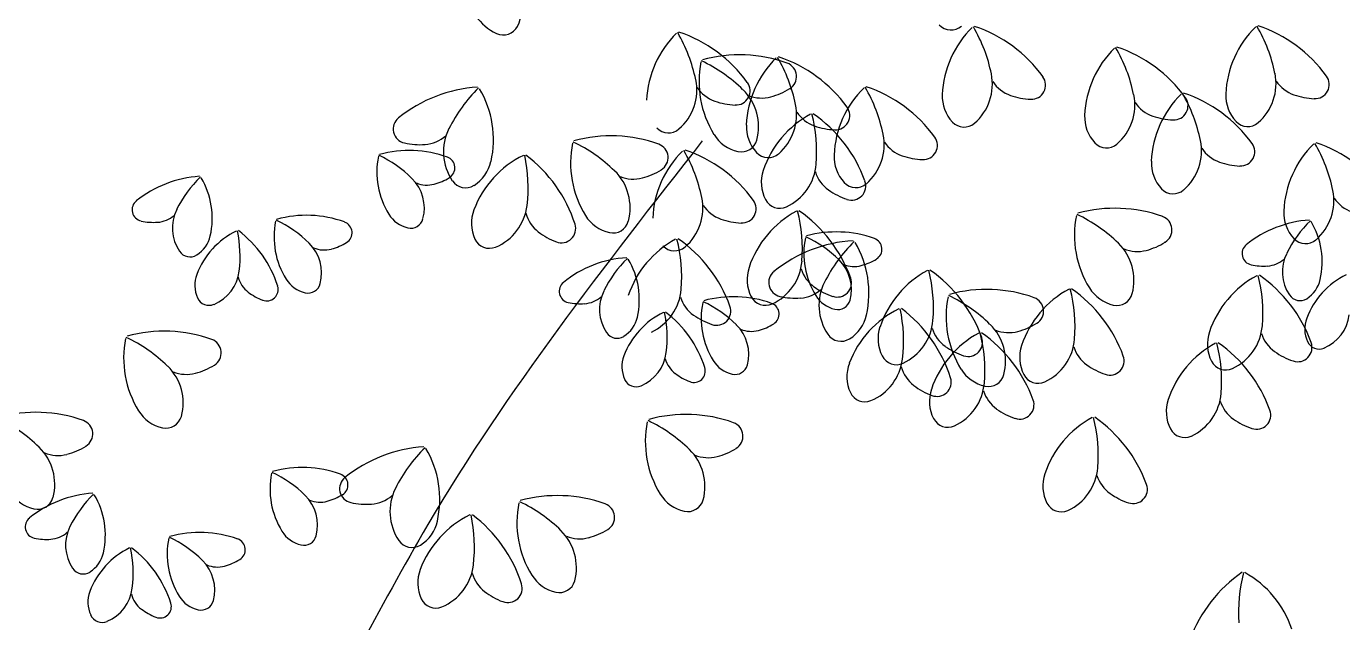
# Model space of a CAD drawing. Header units: millimetres. Extents: x 87938 to 265635, y 330093 to 434310.
# Drawn here: x 133716 to 134817, y 388899 to 389398 of the extents above; entities that cross this region are included whole.
import ezdxf

# ---------------------------------------------------------------- set-up
doc = ezdxf.new("R2010")
doc.units = ezdxf.units.MM

# ---------------------------------------------------------------- blocks, each defined once
blk = doc.blocks.new('A$C375B4AEE')
for centre, radius, start, end in [((5657, 7908.3), 43.4, 184.3302, 244.7087), ((5627.8, 7889.6), 31.8, 332.7028, 18.1184), ((5644.2, 7881.1), 13.3, 244.7086, 332.7027), ((6018.6, 7885.3), 13.3, 222.9877, 310.9819), ((6095, 7814.4), 83.7, 134.4245, 177.5723), ((5928.1, 7810.2), 126.8, 11.3604, 30.4932), ((6000.8, 7764), 117.2, 36.0049, 71.2807), ((6332.1, 7814.9), 83.7, 134.4245, 177.5723), ((6165.3, 7810.7), 126.8, 11.3604, 30.4932), ((6237.9, 7764.5), 117.2, 36.0049, 71.2807), ((5847.7, 7809.6), 83.7, 134.4245, 177.5723), ((5680.8, 7805.4), 126.8, 11.3604, 30.4932), ((5753.5, 7759.2), 117.2, 36.0049, 71.2807), ((5841.9, 7734), 117.2, 70.1507, 105.4264), ((6214, 7797), 83.7, 134.4245, 177.5723), ((6047.1, 7792.9), 126.8, 11.3604, 30.4932), ((6119.8, 7746.7), 117.2, 36.0049, 71.2807), ((5891.6, 7828.6), 83.7, 168.5702, 211.718), ((5755.8, 7731.5), 126.8, 45.5061, 64.639), ((5931.1, 7788.9), 83.7, 134.4245, 177.5723), ((5764.3, 7784.7), 126.8, 11.3604, 30.4932), ((5836.9, 7738.5), 117.2, 36.0049, 71.2807), ((5877.6, 7833), 11.9, 301.2209, 70.1507), ((5762.7, 7821.9), 43.4, 310.9819, 11.3604), ((5838.7, 7821.1), 11.9, 267.0754, 36.005), ((6009.9, 7826.7), 43.4, 310.982, 11.3604), ((6078.2, 7845.2), 29.6, 213.7834, 250.6231), ((6085.9, 7825.9), 11.9, 267.0753, 36.0051), ((6247.1, 7827.2), 43.4, 310.9819, 11.3604), ((6315.3, 7845.7), 29.6, 213.7834, 250.6231), ((6323.1, 7826.4), 11.9, 267.0755, 36.0051), ((5630.2, 7707.2), 117.2, 93.6396, 128.9153), ((5712.3, 7732.9), 126.8, 134.4271, 153.5598), ((5552.3, 7780.3), 83.7, 347.348, 30.4958), ((5830.9, 7840.4), 29.6, 213.7834, 250.6231), ((5814.3, 7791), 43.4, 345.1278, 45.5062), ((5860.4, 7844.6), 29.6, 247.9291, 284.7688), ((5852.9, 7873), 58.9, 284.7688, 301.656), ((6004.5, 7763.8), 83.7, 134.4245, 177.5723), ((5837.6, 7759.7), 126.8, 11.3604, 30.4932), ((5910.2, 7713.5), 117.2, 36.0049, 71.2807), ((6043.1, 7816.6), 31.8, 177.5723, 222.9878), ((6087.9, 7872.8), 58.9, 250.6231, 267.5103), ((6129, 7809.3), 43.4, 310.982, 11.3604), ((6269.8, 7758.6), 83.7, 134.4245, 177.5723), ((6103, 7754.4), 126.8, 11.3604, 30.4932), ((6175.6, 7708.2), 117.2, 36.0049, 71.2807), ((6280.3, 7817.1), 31.8, 177.5723, 222.9878), ((6325, 7873.3), 58.9, 250.6231, 267.5103), ((5840.6, 7868), 58.9, 250.6231, 267.5103), ((5846.1, 7801.2), 43.4, 310.9819, 11.3604), ((5922.1, 7800.4), 11.9, 267.0753, 36.0051), ((6197.2, 7827.8), 29.6, 213.7834, 250.6231), ((6205, 7808.6), 11.9, 267.0755, 36.0051), ((5564, 7789.1), 11.9, 128.9154, 257.845), ((5941, 7727.9), 83.7, 118.3446, 161.4923), ((5914.3, 7819.7), 29.6, 213.7834, 250.6231), ((5779.5, 7770.2), 126.8, 355.2805, 14.4133), ((5836.5, 7705.7), 117.2, 19.925, 55.2007), ((6029.6, 7804), 13.3, 222.9877, 310.9819), ((6162.2, 7799.2), 31.8, 177.5723, 222.9878), ((6206.9, 7855.5), 58.9, 250.6231, 267.5103), ((6266.8, 7804.5), 13.3, 222.9877, 310.982), ((5637.6, 7770.1), 43.4, 153.5598, 213.9382), ((5782.4, 7799.2), 13.3, 222.9876, 310.9819), ((5847.5, 7801.3), 31.8, 211.718, 257.1334), ((5879.3, 7791.1), 31.8, 177.5723, 222.9877), ((5924, 7847.3), 58.9, 250.6231, 267.5103), ((5919.4, 7776.1), 43.4, 310.982, 11.3604), ((5574.4, 7834.9), 58.9, 257.41, 274.2972), ((5576.6, 7805.7), 29.6, 274.2972, 311.137), ((5784.2, 7760.7), 83.7, 168.5702, 211.718), ((5648.4, 7663.6), 126.8, 45.5061, 64.639), ((5734.5, 7666.2), 117.2, 70.1507, 105.4264), ((5770.2, 7765.2), 11.9, 301.2209, 70.1507), ((5843.4, 7783.3), 13.3, 257.1334, 345.1277), ((5987.6, 7794.6), 29.6, 213.7834, 250.6231), ((5995.4, 7775.4), 11.9, 267.0753, 36.0051), ((6148.7, 7786.6), 13.3, 222.9877, 310.9819), ((6184.8, 7770.9), 43.4, 310.9819, 11.3604), ((6253, 7789.4), 29.6, 213.7834, 250.6231), ((6260.8, 7770.1), 11.9, 267.0755, 36.0051), ((6380.6, 7716.9), 83.7, 134.4245, 177.5723), ((6213.7, 7712.7), 126.8, 11.3604, 30.4932), ((6286.4, 7666.6), 117.2, 36.0049, 71.2807), ((5605.3, 7753), 66.9, 168.5702, 211.718), ((5496.7, 7675.4), 101.5, 45.5061, 64.6389), ((5565.6, 7677.4), 93.8, 70.1506, 105.4264), ((5594.2, 7756.6), 9.54, 301.221, 70.1508), ((5697.9, 7691.9), 83.7, 116.1313, 159.2791), ((5602.9, 7768.9), 31.8, 301.9325, 347.348), ((5538.2, 7740.4), 126.8, 353.0673, 12.2001), ((5592.6, 7673.7), 117.2, 17.7118, 52.9875), ((5852.8, 7710.9), 83.7, 134.4245, 177.5723), ((5685.9, 7706.7), 126.8, 11.3604, 30.4932), ((5758.6, 7660.5), 117.2, 36.0049, 71.2807), ((5865.8, 7778.5), 13.3, 222.9876, 310.9819), ((5952.6, 7766), 31.8, 177.5723, 222.9878), ((5997.4, 7822.3), 58.9, 250.6231, 267.5103), ((6218, 7760.8), 31.8, 177.5723, 222.9878), ((5706.9, 7723.2), 43.4, 345.1278, 45.5062), ((5745.5, 7805.1), 58.9, 284.7688, 301.656), ((5891.8, 7744.4), 31.8, 161.4923, 206.9078), ((5862.7, 7763.3), 43.4, 294.902, 355.2805), ((5933.4, 7762.2), 29.6, 197.7034, 234.5432), ((6262.7, 7817), 58.9, 250.6231, 267.5103), ((5396.2, 7655.9), 93.8, 93.6396, 128.9153), ((5461.9, 7676.5), 101.5, 134.4271, 153.5599), ((5333.9, 7714.4), 66.9, 347.348, 30.4958), ((5543.5, 7723), 34.7, 345.1276, 45.5061), ((5580.4, 7765.9), 23.7, 247.9291, 284.7688), ((5574.4, 7788.5), 47.1, 284.7688, 301.656), ((5612.7, 7753.3), 13.3, 213.9383, 301.9325), ((5753, 7776.8), 29.6, 247.9291, 284.7688), ((5939.1, 7753.4), 13.3, 222.9877, 310.9819), ((5935.5, 7741.5), 11.9, 250.9954, 19.9249), ((5343.3, 7721.5), 9.54, 128.9152, 257.845), ((5767.8, 7723.2), 43.4, 310.9819, 11.3604), ((5843.8, 7722.4), 11.9, 267.0754, 36.005), ((5875.4, 7736.1), 13.3, 206.9077, 294.902), ((5950.4, 7786.1), 58.9, 234.5431, 251.4304), ((6204.5, 7748.2), 13.3, 222.9877, 310.982), ((6295.5, 7729.2), 43.4, 310.9819, 11.3604), ((6363.8, 7747.7), 29.6, 213.7834, 250.6231), ((5402.2, 7706.2), 34.7, 153.5599, 213.9383), ((5570, 7731.2), 25.4, 211.7181, 257.1334), ((5649.4, 7710.3), 31.8, 159.2791, 204.6947), ((5621, 7730.3), 43.4, 292.6888, 353.0673), ((5691.6, 7726.5), 29.6, 195.4901, 232.33), ((5836, 7741.7), 29.6, 213.7834, 250.6231), ((5929.1, 7646.7), 83.7, 118.3446, 161.4923), ((5767.6, 7689), 126.8, 355.2805, 14.4133), ((5824.6, 7624.5), 117.2, 19.925, 55.2007), ((6069.8, 7603), 126.8, 45.5061, 64.639), ((6155.9, 7605.6), 117.2, 70.1507, 105.4264), ((6328.7, 7719.1), 31.8, 177.5723, 222.9878), ((5351.6, 7758.1), 47.1, 257.41, 274.2972), ((5353.3, 7734.7), 23.7, 274.2972, 311.137), ((5519.4, 7698.7), 66.9, 168.5702, 211.718), ((5410.8, 7621.1), 101.5, 45.5061, 64.6389), ((5479.6, 7623.1), 93.8, 70.1506, 105.4264), ((5508.2, 7702.3), 9.54, 301.221, 70.1508), ((5566.7, 7716.8), 10.7, 257.1333, 345.1275), ((5692.9, 7705.8), 11.9, 248.7822, 17.712), ((5740, 7733.4), 31.8, 211.718, 257.1334), ((5735.9, 7715.4), 13.3, 257.1334, 345.1277), ((5845.7, 7769.3), 58.9, 250.6231, 267.5103), ((6205.6, 7700.1), 83.7, 168.5702, 211.718), ((6191.6, 7704.6), 11.9, 301.2209, 70.1507), ((6324.5, 7619.3), 93.8, 93.6396, 128.9154), ((6390.3, 7639.9), 101.5, 134.427, 153.5598), ((6262.2, 7677.8), 66.9, 347.348, 30.4958), ((5450.4, 7643.7), 66.9, 116.1313, 159.2791), ((5374.4, 7705.3), 25.4, 301.9326, 347.3479), ((5322.6, 7682.5), 101.5, 353.0673, 12.2001), ((5366.2, 7629.2), 93.8, 17.7118, 52.9875), ((5632.6, 7702.6), 13.3, 204.6945, 292.689), ((5709.5, 7749.7), 58.9, 232.33, 249.2171), ((5828.1, 7623.2), 83.7, 118.3446, 161.4923), ((5666.6, 7665.5), 126.8, 355.2805, 14.4133), ((5723.6, 7601), 117.2, 19.925, 55.2007), ((5944.2, 7578.7), 117.2, 93.6396, 128.9154), ((5962.5, 7684.9), 66.9, 168.5702, 211.718), ((5853.9, 7607.2), 101.5, 45.5061, 64.6389), ((5922.8, 7609.2), 93.8, 70.1507, 105.4264), ((5951.4, 7688.5), 9.54, 301.2212, 70.151), ((6315.2, 7706.5), 13.3, 222.9877, 310.982), ((5382.2, 7692.8), 10.7, 213.9386, 301.9326), ((5457.6, 7668.7), 34.7, 345.1276, 45.5061), ((5494.4, 7711.6), 23.7, 247.9291, 284.7688), ((5488.5, 7734.3), 47.1, 284.7688, 301.656), ((5787.5, 7700.5), 13.3, 222.9876, 310.9819), ((6026.4, 7604.4), 126.8, 134.4271, 153.5598), ((5866.3, 7651.8), 83.7, 347.348, 30.4957), ((6128.3, 7662.5), 43.4, 345.1278, 45.5062), ((6174.4, 7716.2), 29.6, 247.9291, 284.7688), ((6166.9, 7744.5), 58.9, 284.7688, 301.656), ((6271.6, 7684.9), 9.54, 128.9153, 257.8448), ((6330.5, 7669.6), 34.7, 153.5598, 213.9383), ((5753.4, 7587.8), 93.8, 93.6396, 128.9154), ((5819.1, 7608.4), 101.5, 134.4271, 153.5599), ((5691.1, 7646.3), 66.9, 347.348, 30.4958), ((5850.8, 7682.1), 43.4, 294.902, 355.2805), ((5900.7, 7654.8), 34.7, 345.1275, 45.5061), ((5937.6, 7697.7), 23.7, 247.9292, 284.7688), ((5931.6, 7720.4), 47.1, 284.7688, 301.656), ((6279.9, 7721.5), 47.1, 257.41, 274.2972), ((6281.6, 7698.1), 23.7, 274.2972, 311.1369), ((5411.6, 7658.4), 25.4, 159.2791, 204.6945), ((5388.9, 7674.4), 34.7, 292.6889, 353.0673), ((5445.3, 7671.4), 23.7, 195.4901, 232.33), ((5484.1, 7676.9), 25.4, 211.7181, 257.1334), ((5879.9, 7663.2), 31.8, 161.4923, 206.9078), ((5878.1, 7660.7), 11.9, 128.9153, 257.8448), ((5921.5, 7681), 29.6, 197.7034, 234.5432), ((5923.6, 7660.4), 11.9, 250.9954, 19.9249), ((6038.7, 7597.1), 83.7, 118.3446, 161.4923), ((5877.2, 7639.3), 126.8, 355.2805, 14.4133), ((5934.2, 7574.8), 117.2, 19.925, 55.2007), ((6314.1, 7592.7), 83.7, 118.3446, 161.4923), ((6152.7, 7635), 126.8, 355.2805, 14.4133), ((6209.7, 7570.5), 117.2, 19.925, 55.2007), ((6378.7, 7607.1), 66.9, 116.1314, 159.2792), ((6302.7, 7668.7), 25.4, 301.9326, 347.3479), ((5459.7, 7689.9), 47.1, 232.3299, 249.2172), ((5446.4, 7654.8), 9.54, 248.7823, 17.7116), ((5480.8, 7662.5), 10.7, 257.1333, 345.1275), ((5700.5, 7653.3), 9.54, 128.915, 257.8448), ((5759.4, 7638.1), 34.7, 153.5599, 213.9383), ((5749.8, 7658.6), 43.4, 294.902, 355.2805), ((5890.6, 7677.2), 29.6, 274.2973, 311.1369), ((5938.5, 7704.9), 58.9, 234.5431, 251.4304), ((5951.6, 7641.6), 43.4, 153.5597, 213.9382), ((6048.5, 7537.7), 117.2, 70.1507, 105.4264), ((6157.1, 7581.5), 83.7, 118.3446, 161.4923), ((5995.6, 7623.8), 126.8, 355.2805, 14.4133), ((6052.6, 7559.2), 117.2, 19.925, 55.2007), ((6161.5, 7672.8), 31.8, 211.718, 257.1334), ((5398.1, 7652.3), 10.7, 204.6948, 292.6889), ((5708.8, 7690), 47.1, 257.41, 274.2972), ((5710.5, 7666.6), 23.7, 274.2972, 311.1371), ((5820.5, 7657.5), 29.6, 197.7034, 234.5432), ((5876.6, 7630.6), 66.9, 168.5702, 211.718), ((5768, 7552.9), 101.5, 45.5061, 64.6389), ((5836.8, 7555), 93.8, 70.1507, 105.4264), ((5822.6, 7636.8), 11.9, 250.9953, 19.9249), ((5863.4, 7654.9), 13.3, 206.9077, 294.902), ((5865.4, 7634.2), 9.54, 301.2212, 70.151), ((5888.4, 7706.5), 58.9, 257.41, 274.2972), ((5927.2, 7663.1), 25.4, 211.7181, 257.1334), ((5923.9, 7648.7), 10.7, 257.1335, 345.1276), ((6098.2, 7632.2), 83.7, 168.5702, 211.718), ((5962.4, 7535.2), 126.8, 45.5061, 64.639), ((6084.2, 7636.7), 11.9, 301.2209, 70.1507), ((6157.4, 7654.8), 13.3, 257.1334, 345.1277), ((6310.6, 7656.2), 10.7, 213.9381, 301.9324), ((5807.6, 7575.6), 66.9, 116.1314, 159.2791), ((5731.6, 7637.2), 25.4, 301.9326, 347.3479), ((5679.8, 7614.3), 101.5, 353.0673, 12.2001), ((5723.4, 7561), 93.8, 17.7117, 52.9875), ((5837.5, 7681.4), 58.9, 234.5431, 251.4304), ((6011.9, 7563.5), 83.7, 116.1314, 159.2792), ((5917, 7640.5), 31.8, 301.9325, 347.348), ((5852.2, 7611.9), 126.8, 353.0673, 12.2001), ((5906.7, 7545.3), 117.2, 17.7117, 52.9875), ((6339.9, 7621.8), 25.4, 159.2791, 204.6945), ((6317.2, 7637.8), 34.7, 292.6888, 353.0673), ((5360.7, 7502.8), 117.2, 70.1506, 105.4264), ((5739.4, 7624.7), 10.7, 213.9385, 301.9324), ((5814.8, 7600.6), 34.7, 345.1275, 45.5061), ((5851.6, 7643.5), 23.7, 247.9292, 284.7688), ((5845.7, 7666.1), 47.1, 284.7688, 301.656), ((5989.4, 7613.6), 31.8, 161.4923, 206.9078), ((5960.3, 7632.5), 43.4, 294.902, 355.2805), ((6031, 7631.4), 29.6, 197.7034, 234.5432), ((5920.2, 7586.9), 126.8, 355.2805, 14.4133), ((5977.2, 7522.4), 117.2, 19.925, 55.2007), ((6020.9, 7594.7), 43.4, 345.1278, 45.5062), ((6067, 7648.3), 29.6, 247.9291, 284.7688), ((6059.5, 7676.7), 58.9, 284.7688, 301.656), ((6264.9, 7609.2), 31.8, 161.4923, 206.9078), ((6235.8, 7628.1), 43.4, 294.902, 355.2805), ((5410.4, 7597.3), 83.7, 168.5702, 211.718), ((5274.6, 7500.2), 126.8, 45.5061, 64.6389), ((5396.4, 7601.8), 11.9, 301.2209, 70.1507), ((5926.7, 7624.8), 13.3, 213.9383, 301.9327), ((6081.6, 7544.7), 83.7, 118.3446, 161.4923), ((6033.2, 7610.7), 11.9, 250.9954, 19.9249), ((6107.9, 7598), 31.8, 161.4923, 206.9078), ((6078.8, 7616.9), 43.4, 294.902, 355.2805), ((6279.7, 7536.2), 83.7, 118.3446, 161.4923), ((6118.2, 7578.5), 126.8, 355.2805, 14.4133), ((6175.2, 7514), 117.2, 19.925, 55.2007), ((6306.5, 7627), 29.6, 197.7034, 234.5431), ((6308.7, 7606.3), 11.9, 250.9954, 19.925), ((6326.5, 7615.7), 10.7, 204.6944, 292.6889), ((5768.8, 7590.3), 25.4, 159.2791, 204.6945), ((5746.1, 7606.3), 34.7, 292.6888, 353.0673), ((5802.5, 7603.2), 23.7, 195.4901, 232.3299), ((5935, 7601.9), 43.4, 292.6888, 353.0673), ((5973, 7605.2), 13.3, 206.9077, 294.902), ((6048, 7655.2), 58.9, 234.5431, 251.4304), ((6149.5, 7615.8), 29.6, 197.7034, 234.5432), ((6151.6, 7595.1), 11.9, 250.9954, 19.9249), ((6323.5, 7650.9), 58.9, 234.5431, 251.4304), ((5333.1, 7559.8), 43.4, 345.1277, 45.5061), ((5379.2, 7613.4), 29.6, 247.9291, 284.7688), ((5371.7, 7641.7), 58.9, 284.7688, 301.656), ((5803.6, 7586.6), 9.54, 248.7821, 17.7116), ((5841.3, 7608.8), 25.4, 211.7181, 257.1334), ((5838, 7594.4), 10.7, 257.1335, 345.1276), ((5963.4, 7581.8), 31.8, 159.2792, 204.6945), ((6005.6, 7598), 29.6, 195.4901, 232.3299), ((6054.1, 7605), 31.8, 211.718, 257.1334), ((6166.5, 7639.7), 58.9, 234.5431, 251.4304), ((6248.5, 7600.8), 13.3, 206.9076, 294.9022), ((5755.3, 7584.1), 10.7, 204.6944, 292.6889), ((5816.9, 7621.8), 47.1, 232.33, 249.2172), ((6023.5, 7621.2), 58.9, 232.3299, 249.2171), ((6007, 7577.3), 11.9, 248.7822, 17.7116), ((6003.3, 7580.1), 43.4, 294.902, 355.2805), ((6050, 7587), 13.3, 257.1334, 345.1277), ((6091.4, 7589.6), 13.3, 206.9077, 294.902), ((5946.6, 7574.1), 13.3, 204.6945, 292.689), ((6032.4, 7561.2), 31.8, 161.4923, 206.9078), ((6074, 7579), 29.6, 197.7034, 234.5432), ((6201.4, 7571.6), 43.4, 294.902, 355.2805), ((5366.2, 7570), 31.8, 211.718, 257.1334), ((6091, 7602.8), 58.9, 234.5431, 251.4304), ((6076.2, 7558.3), 11.9, 250.9954, 19.9249), ((6230.5, 7552.7), 31.8, 161.4923, 206.9078), ((6272, 7570.5), 29.6, 197.7034, 234.5431), ((6274.2, 7549.8), 11.9, 250.9954, 19.925), ((5167.2, 7432.4), 126.8, 45.5062, 64.6389), ((5253.2, 7434.9), 117.2, 70.1506, 105.4264), ((5289, 7534), 11.9, 301.2211, 70.1507), ((5362.1, 7552.1), 13.3, 257.1334, 345.1277), ((5846.7, 7527.6), 83.7, 168.5702, 211.718), ((5711, 7430.5), 126.8, 45.5061, 64.6389), ((5797, 7433.1), 117.2, 70.1507, 105.4264), ((5832.8, 7532.1), 11.9, 301.2211, 70.1507), ((6016, 7552.8), 13.3, 206.9077, 294.902), ((6176.5, 7474), 83.7, 118.3446, 161.4924), ((6015, 7516.2), 126.8, 355.2805, 14.4133), ((6072, 7451.7), 117.2, 19.925, 55.2007), ((6289, 7594.4), 58.9, 234.5431, 251.4304), ((6214, 7544.3), 13.3, 206.9076, 294.9022), ((5225.7, 7491.9), 43.4, 345.1277, 45.5062), ((5264.3, 7573.9), 58.9, 284.7688, 301.656), ((5585.3, 7406.2), 117.2, 93.6396, 128.9153), ((5667.5, 7431.9), 126.8, 134.427, 153.5598), ((5507.4, 7479.3), 83.7, 347.348, 30.4957), ((5769.5, 7490), 43.4, 345.1277, 45.5062), ((5808.1, 7572), 58.9, 284.7688, 301.656), ((5271.7, 7545.5), 29.6, 247.9291, 284.7688), ((5815.5, 7543.7), 29.6, 247.9291, 284.7688), ((5516, 7487.8), 66.9, 168.5702, 211.718), ((5407.4, 7410.1), 101.5, 45.5062, 64.6389), ((5476.2, 7412.1), 93.8, 70.1506, 105.4264), ((5519.2, 7488.2), 11.9, 128.9154, 257.845), ((5504.8, 7491.3), 9.54, 301.221, 70.1506), ((6127.3, 7490.4), 31.8, 161.4924, 206.9078), ((6098.2, 7509.3), 43.4, 294.902, 355.2805), ((6168.9, 7508.2), 29.6, 197.7034, 234.5431), ((5592.8, 7469.1), 43.4, 153.5598, 213.9383), ((6171, 7487.6), 11.9, 250.9954, 19.9249), ((5258.8, 7502.2), 31.8, 211.718, 257.1334), ((5306.8, 7390.7), 93.8, 93.6396, 128.9153), ((5254.7, 7484.2), 13.3, 257.1334, 345.1277), ((5372.6, 7411.2), 101.5, 134.427, 153.5598), ((5244.5, 7449.2), 66.9, 347.348, 30.4958), ((5454.2, 7457.7), 34.7, 345.1277, 45.5062), ((5491, 7500.6), 23.7, 247.9291, 284.7688), ((5485, 7523.3), 47.1, 284.7688, 301.656), ((5529.5, 7534), 58.9, 257.41, 274.2972), ((5531.7, 7504.7), 29.6, 274.2972, 311.1369), ((5739.3, 7459.7), 83.7, 168.5702, 211.718), ((5603.6, 7362.7), 126.8, 45.5062, 64.6389), ((5689.6, 7365.2), 117.2, 70.1507, 105.4264), ((5725.4, 7464.2), 11.9, 301.2211, 70.1507), ((5802.6, 7500.3), 31.8, 211.718, 257.1334), ((5798.5, 7482.3), 13.3, 257.1334, 345.1277), ((6110.8, 7482.1), 13.3, 206.9079, 294.9019), ((6185.9, 7532.1), 58.9, 234.5431, 251.4303), ((5653, 7391), 83.7, 116.1314, 159.2791), ((5493.3, 7439.4), 126.8, 353.0673, 12.2001), ((5547.8, 7372.8), 117.2, 17.7118, 52.9875), ((5253.9, 7456.2), 9.54, 128.9155, 257.8449), ((5312.8, 7441), 34.7, 153.5598, 213.9384), ((5558.1, 7468), 31.8, 301.9326, 347.348), ((5700.6, 7504.1), 58.9, 284.7688, 301.656), ((5262.2, 7492.8), 47.1, 257.41, 274.2972), ((5263.9, 7469.5), 23.7, 274.2972, 311.1369), ((5430, 7433.5), 66.9, 168.5702, 211.718), ((5321.4, 7355.8), 101.5, 45.5062, 64.6389), ((5390.3, 7357.8), 93.8, 70.1506, 105.4264), ((5418.9, 7437.1), 9.54, 301.221, 70.1506), ((5480.7, 7465.9), 25.4, 211.7179, 257.1334), ((5477.4, 7451.5), 10.7, 257.1334, 345.1275), ((5567.8, 7452.3), 13.3, 213.9383, 301.9325), ((5662, 7422.2), 43.4, 345.1277, 45.5062), ((5708.1, 7475.8), 29.6, 247.9291, 284.7688), ((5361, 7378.5), 66.9, 116.1314, 159.2792), ((5285, 7440.1), 25.4, 301.9326, 347.3479), ((5233.2, 7417.2), 101.5, 353.0673, 12.2001), ((5276.8, 7363.9), 93.8, 17.7118, 52.9875), ((5292.9, 7427.5), 10.7, 213.9382, 301.9326), ((5368.2, 7403.4), 34.7, 345.1277, 45.5062), ((5405.1, 7446.3), 23.7, 247.9291, 284.7688), ((5399.1, 7469), 47.1, 284.7688, 301.656), ((5604.5, 7409.3), 31.8, 159.2791, 204.6946), ((5576.1, 7429.3), 43.4, 292.6888, 353.0673), ((5646.7, 7425.5), 29.6, 195.4903, 232.3299), ((5695.2, 7432.5), 31.8, 211.718, 257.1334), ((5691.1, 7414.5), 13.3, 257.1334, 345.1277), ((6328.5, 7321.5), 117.2, 124.4099, 159.6857), ((6385.9, 7385.6), 126.8, 165.1974, 184.3302), ((6224.1, 7344.5), 83.7, 18.1183, 61.2661), ((5322.2, 7393.1), 25.4, 159.2791, 204.6945), ((5299.5, 7409.2), 34.7, 292.6889, 353.0673), ((5356, 7406.1), 23.7, 195.4903, 232.33), ((5394.7, 7411.6), 25.4, 211.7179, 257.1334), ((5664.6, 7448.7), 58.9, 232.3299, 249.2171), ((5648.1, 7404.8), 11.9, 248.7822, 17.7116), ((5370.3, 7424.7), 47.1, 232.3299, 249.2171), ((5357.1, 7389.5), 9.54, 248.7821, 17.7116), ((5391.5, 7397.3), 10.7, 257.1334, 345.1275), ((5587.7, 7401.6), 13.3, 204.6945, 292.6888), ((5308.8, 7387), 10.7, 204.6944, 292.6889)]:
    blk.add_arc(centre, radius, start, end)
blk.add_spline([(5810.6, 7779.1), (5581.1, 7458.1), (5458.7, 7244.1), (5320.9, 6999.5), (5428.1, 6648)], degree=3)
blk.add_point((6197.8, 7694.4))

msp = doc.modelspace()

# ---------------------------------------------------------------- block references
msp.add_blockref('A$C375B4AEE', (128471, 381523.4))

doc.saveas('drawing.dxf')
